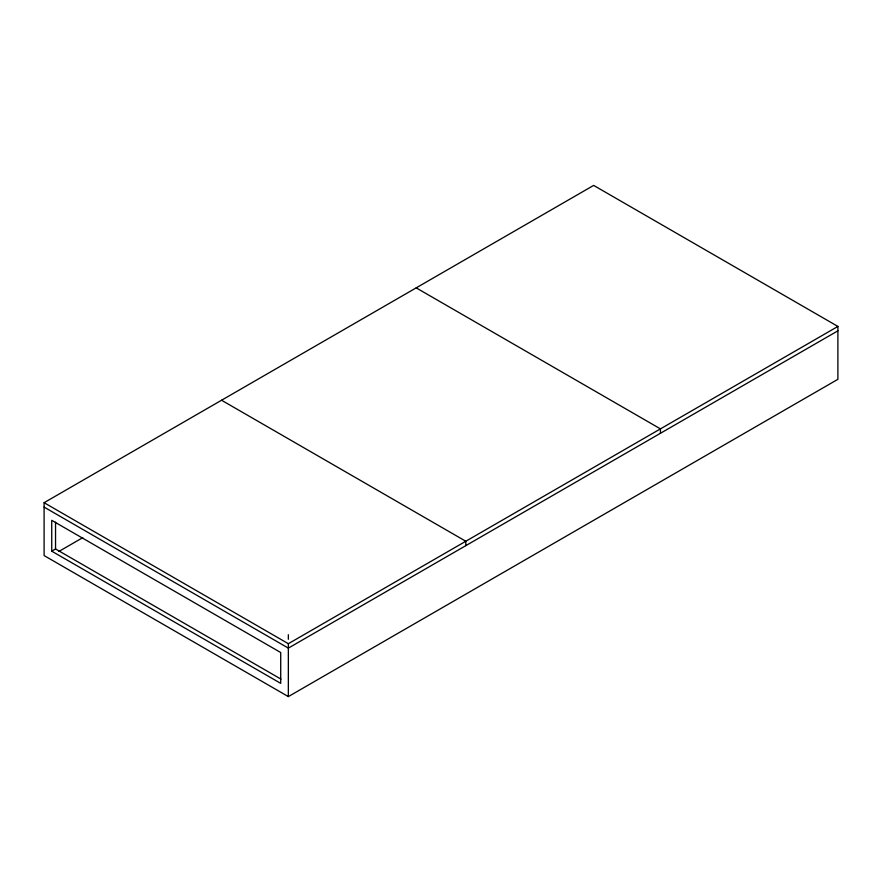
<?xml version="1.0" encoding="UTF-8"?>
<svg xmlns="http://www.w3.org/2000/svg" width="882" height="882" viewBox="0 0 882 882"><rect width="100%" height="100%" fill="white"/><g stroke="black" fill="none" stroke-linecap="round" stroke-linejoin="round"><path stroke-width="1.32" d="M44.1 502.696L593.652 185.407L837.9 326.428L837.9 379.304L288.348 696.593L44.1 555.572L44.1 502.696L288.348 643.706L837.9 326.428M51.729 551.173L280.719 683.374L280.719 652.526L51.729 520.325L51.729 551.173L55.544 548.968L280.95 679.096M58.885 551.448L82.743 537.667M837.9 330.827L288.348 648.116L44.1 507.095M416.194 287.863L660.442 428.884L660.442 433.283M221.558 400.241L465.806 541.25L465.806 545.66M288.348 634.709L288.348 639.296M288.348 643.706L288.348 696.593M55.544 522.144L55.544 548.968"/></g></svg>
